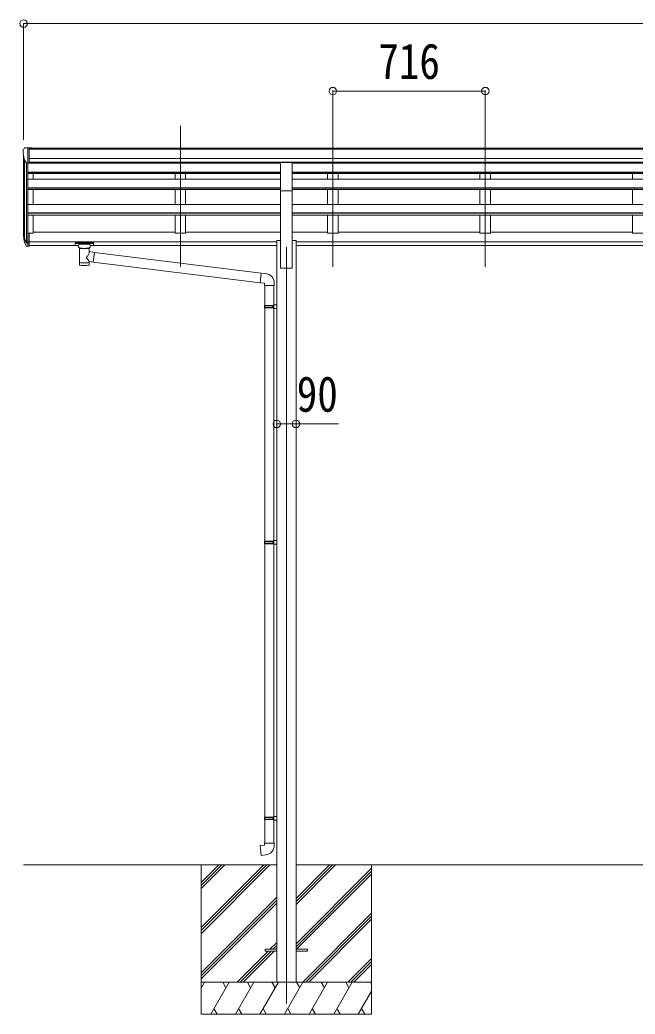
# Model space of a CAD drawing. Units: millimetres at full size. Extents: x -9783 to 33612, y -6828 to 11398.
# Drawn here: x 580 to 3469, y -4250 to 416 of the extents above; entities that cross this region are included whole.
import ezdxf
from ezdxf.enums import TextEntityAlignment as Align

# ---------------------------------------------------------------- set-up
doc = ezdxf.new("R2010")
doc.units = ezdxf.units.MM
doc.header["$LTSCALE"] = 35
doc.header["$PDMODE"] = 32
doc.header["$PDSIZE"] = 35
for name, color, linetype, lineweight in [('0-0_0', 7, 'Continuous', 9), ('0-1_本体', 4, 'Continuous', 9), ('0-2_部品', 7, 'Continuous', 9), ('0-8_PARTS2', 6, 'Continuous', 9), ('0-A_寸法', 6, 'Continuous', 9)]:
    doc.layers.add(name, color=color, linetype=linetype, lineweight=lineweight)
doc.styles.add('ＭＳ ゴシック', font='')
doc.styles.get('ＭＳ ゴシック').set_extended_font_data('MS Gothic')

msp = doc.modelspace()

# ---------------------------------------------------------------- linework, layer by layer
at = {"layer": '0-0_0'}
for p, q in [((597.74, -3550.32), (1786.54, -3550.32)), ((1431.74, -3550.32), (1431.74, -4250.32)), ((1431.74, -3844.5), (1725.92, -3550.32)), ((1431.74, -3858.64), (1740.06, -3550.32)), ((1431.74, -3872.78), (1754.2, -3550.32)), ((1431.74, -3660.65), (1542.07, -3550.32)), ((1431.74, -3646.51), (1527.93, -3550.32)), ((1431.74, -3632.37), (1513.79, -3550.32)), ((1876.94, -3735.95), (2062.57, -3550.32)), ((1876.94, -3721.81), (2048.43, -3550.32)), ((1876.94, -3707.67), (2034.29, -3550.32)), ((1876.94, -3550.32), (5086.54, -3550.32)), ((1876.94, -3919.8), (2231.74, -3565)), ((1876.94, -3933.94), (2231.74, -3579.15)), ((2231.74, -3550.32), (2231.74, -4250.32)), ((1879.2, -3945.82), (2231.74, -3593.29)), ((1431.74, -4056.63), (1786.54, -3701.83)), ((1431.74, -4070.77), (1786.54, -3715.98)), ((1431.74, -4084.92), (1786.54, -3730.12)), ((1908.55, -4100.32), (2231.74, -3777.13)), ((1922.69, -4100.32), (2231.74, -3791.28)), ((1936.83, -4100.32), (2231.74, -3805.42)), ((1754.68, -3945.82), (1786.54, -3913.97)), ((1600.18, -4100.32), (1745.68, -3954.82)), ((1614.32, -4100.32), (1759.82, -3954.82)), ((1628.47, -4100.32), (1773.97, -3954.82)), ((1768.82, -3945.82), (1786.54, -3928.11)), ((1782.97, -3945.82), (1786.54, -3942.25)), ((2120.68, -4100.32), (2231.74, -3989.27)), ((2134.82, -4100.32), (2231.74, -4003.41)), ((2148.97, -4100.32), (2231.74, -4017.55)), ((2231.74, -4100.32), (1431.74, -4100.32)), ((1431.74, -4127.83), (1447.62, -4100.32)), ((1476.49, -4250.32), (1563.09, -4100.32)), ((1548.09, -4126.3), (1533.09, -4100.32)), ((1591.96, -4250.32), (1678.56, -4100.32)), ((1663.56, -4126.31), (1648.56, -4100.32)), ((1707.43, -4250.32), (1794.03, -4100.32)), ((1779.03, -4126.3), (1764.03, -4100.32)), ((1822.9, -4250.32), (1909.5, -4100.32)), ((1894.5, -4126.3), (1879.5, -4100.32)), ((1938.37, -4250.32), (2024.97, -4100.32)), ((2009.97, -4126.3), (1994.97, -4100.32)), ((2053.84, -4250.32), (2140.44, -4100.32)), ((2110.44, -4100.32), (2125.44, -4126.3)), ((2225.91, -4100.32), (2231.74, -4110.42)), ((2169.31, -4250.32), (2231.74, -4142.19)), ((1491.49, -4224.34), (1506.48, -4250.32)), ((1606.96, -4224.34), (1621.95, -4250.32)), ((1722.43, -4224.34), (1737.43, -4250.32)), ((1837.9, -4224.34), (1852.9, -4250.32)), ((1953.37, -4224.34), (1968.37, -4250.32)), ((2068.84, -4224.34), (2083.84, -4250.32)), ((2184.31, -4224.34), (2199.3, -4250.32)), ((1431.74, -4250.32), (2231.74, -4250.32))]:
    msp.add_line(p, q, dxfattribs=at)
at = {"layer": '0-1_本体'}
for p, q in [((624.24, -186.2), (6339.24, -186.2)), ((597.74, -587.2), (597.74, -222.95)), ((624.24, -191.55), (6339.24, -191.55)), ((602.02, -241.75), (602.02, -611.46)), ((611.74, -257.11), (611.74, -629.46)), ((617.74, -257.58), (617.74, -585.03)), ((617.74, -257.59), (1804.24, -257.59)), ((624.24, -235.08), (6339.24, -235.08)), ((624.24, -252.75), (6339.24, -252.75)), ((1804.24, -255.12), (624.24, -255.12)), ((1308.74, -255.12), (1308.74, -257.59)), ((1358.74, -255.12), (1358.74, -257.59)), ((1859.24, -255.13), (4637.74, -255.24)), ((5104.24, -257.59), (1859.24, -257.59)), ((2024.74, -255.12), (2024.74, -257.59)), ((2074.74, -255.12), (2074.74, -257.59)), ((2740.74, -255.12), (2740.74, -257.59)), ((2790.74, -255.12), (2790.74, -257.59)), ((3456.74, -255.12), (3456.74, -257.59)), ((617.74, -299.78), (1804.24, -299.78)), ((617.74, -301.18), (1804.24, -301.18)), ((617.74, -304.87), (1804.24, -304.87)), ((642.74, -332.11), (642.74, -304.87)), ((1308.74, -304.87), (1308.74, -332.11)), ((1358.74, -304.87), (1358.74, -332.11)), ((5104.24, -299.78), (1859.24, -299.78)), ((5104.24, -301.18), (1859.24, -301.18)), ((5104.24, -304.87), (1859.24, -304.87)), ((2024.74, -304.87), (2024.74, -332.11)), ((2074.74, -304.87), (2074.74, -332.11)), ((2740.74, -304.87), (2740.74, -332.11)), ((2790.74, -304.87), (2790.74, -332.11)), ((3456.74, -304.87), (3456.74, -332.11)), ((617.74, -332.11), (1804.24, -332.11)), ((617.74, -372.84), (1804.24, -372.84)), ((5104.24, -332.11), (1859.24, -332.11)), ((5104.24, -372.84), (1859.24, -372.84)), ((617.74, -374.33), (1804.24, -374.33)), ((617.74, -381.14), (1804.24, -381.14)), ((642.74, -450.63), (642.74, -381.14)), ((1308.74, -381.14), (1308.74, -450.63)), ((1358.74, -381.14), (1358.74, -450.63)), ((1804.24, -750.32), (1804.24, -386.38)), ((5104.24, -374.33), (1859.24, -374.33)), ((5104.24, -381.14), (1859.24, -381.14)), ((1859.24, -750.32), (1859.24, -386.38)), ((2024.74, -381.14), (2024.74, -450.63)), ((2074.74, -381.14), (2074.74, -450.63)), ((2740.74, -381.14), (2740.74, -450.63)), ((2790.74, -381.14), (2790.74, -450.63)), ((3456.74, -381.14), (3456.74, -450.63)), ((617.74, -450.63), (1804.24, -450.63)), ((5104.24, -450.63), (1859.24, -450.63)), ((617.74, -489.94), (1804.24, -489.94)), ((617.74, -491.42), (1804.24, -491.42)), ((617.74, -500.9), (1804.24, -500.9)), ((642.74, -585.86), (642.74, -500.9)), ((1308.74, -500.9), (1308.74, -585.86)), ((1358.74, -500.9), (1358.74, -585.86)), ((5104.24, -489.94), (1859.24, -489.94)), ((5104.24, -491.42), (1859.24, -491.42)), ((5104.24, -500.9), (1859.24, -500.9)), ((2024.74, -500.9), (2024.74, -585.86)), ((2074.74, -500.9), (2074.74, -585.86)), ((2740.74, -500.9), (2740.74, -585.86)), ((2790.74, -500.9), (2790.74, -585.86)), ((3456.74, -500.9), (3456.74, -585.86)), ((624.24, -585.86), (642.74, -585.86)), ((642.74, -581.06), (1308.74, -581.06)), ((1358.74, -585.86), (1308.74, -585.86)), ((1358.74, -581.06), (1804.24, -581.06)), ((1859.24, -581.06), (2024.74, -581.06)), ((2074.74, -585.86), (2024.74, -585.86)), ((2074.74, -581.06), (2740.74, -581.06)), ((2790.74, -585.86), (2740.74, -585.86)), ((2790.74, -581.06), (3456.74, -581.06)), ((3506.74, -585.86), (3456.74, -585.86)), ((624.24, -625.36), (1786.54, -625.36)), ((624.24, -626.74), (1786.54, -626.74)), ((624.24, -643.92), (855.74, -643.92)), ((909.74, -643.92), (1786.54, -643.92)), ((1786.54, -620.32), (1804.24, -620.32)), ((1786.54, -620.32), (1786.54, -4100.32)), ((1859.24, -620.32), (1876.94, -620.32)), ((1876.94, -620.32), (1876.94, -4100.32)), ((5086.54, -625.36), (1876.94, -625.36)), ((5086.54, -626.74), (1876.94, -626.74)), ((5086.54, -643.92), (1876.94, -643.92)), ((1804.24, -750.32), (1859.24, -750.32))]:
    msp.add_line(p, q, dxfattribs=at)
at = {"layer": '0-2_部品'}
for p, q in [((602.65, -185.17), (598.58, -190.97)), ((605.74, -184.6), (603.41, -184.74)), ((605.74, -184.6), (624.24, -184.6)), ((617.74, -257.58), (617.74, -184.6)), ((624.24, -184.6), (634.24, -184.69)), ((624.24, -256.58), (624.24, -184.6)), ((634.24, -186.2), (634.24, -184.69)), ((595.74, -193.97), (595.74, -194.6)), ((610.12, -255.77), (600.84, -239.7)), ((617.74, -257.58), (612.53, -257.26)), ((624.24, -256.58), (617.74, -256.58)), ((1804.24, -254.47), (1859.24, -254.47)), ((1804.24, -386.54), (1804.24, -254.47)), ((1859.24, -386.54), (1859.24, -254.47)), ((1804.24, -386.54), (1859.24, -386.54)), ((617.74, -585.03), (617.74, -646.91)), ((624.24, -585.03), (617.74, -585.03)), ((624.24, -585.03), (624.24, -646.09)), ((600.13, -611.07), (610.3, -630.24)), ((611.31, -628.99), (601.55, -610.57)), ((602.72, -627.92), (610.3, -645.41)), ((617.74, -629.74), (612.61, -629.74)), ((617.74, -631.74), (612.9, -631.74)), ((617.74, -646.91), (612.9, -646.91)), ((624.24, -623.34), (617.74, -623.34)), ((624.24, -628.74), (617.74, -628.74)), ((624.24, -646.09), (617.74, -646.09)), ((839.24, -631.8), (839.24, -642.56)), ((839.24, -631.99), (839.24, -633.54)), ((841.24, -631.14), (924.24, -631.14)), ((841.24, -633.32), (924.24, -633.32)), ((841.24, -643.23), (855.74, -643.23)), ((855.74, -650.03), (855.74, -639.76)), ((909.74, -650.03), (909.74, -639.76)), ((909.74, -643.23), (924.24, -643.23)), ((926.24, -631.8), (926.24, -642.56)), ((859.84, -654.53), (859.82, -734.83)), ((905.64, -672.11), (905.64, -654.52)), ((930.86, -676.02), (905.64, -672.1)), ((930.86, -676.02), (923.84, -721.27)), ((930.86, -676.02), (1712.63, -772.81)), ((905.66, -734.83), (905.64, -718.2)), ((905.64, -718.45), (923.84, -721.27)), ((1708.62, -818.64), (923.84, -721.27)), ((1733.46, -774.64), (1712.63, -772.81)), ((1728.54, -830.38), (1774.54, -830.38)), ((1730.54, -830.38), (1730.54, -924.38)), ((1772.54, -830.38), (1772.54, -921.82)), ((1774.54, -830.38), (1774.54, -819.46)), ((1728.54, -926.38), (1729.54, -924.38)), ((1728.54, -926.38), (1772.54, -926.38)), ((1728.54, -926.38), (1728.54, -934.38)), ((1729.54, -924.38), (1772.54, -924.38)), ((1768.06, -926.38), (1767.63, -924.38)), ((1770.54, -921.88), (1786.54, -921.41)), ((1770.54, -923.88), (1770.54, -921.88)), ((1770.54, -923.88), (1772.54, -923.88)), ((1786.54, -921.41), (1786.54, -939.35)), ((1728.54, -934.38), (1772.54, -934.38)), ((1728.54, -934.38), (1729.54, -936.38)), ((1729.54, -936.38), (1772.54, -936.38)), ((1730.54, -936.38), (1730.54, -2030.57)), ((1770.54, -938.88), (1770.54, -936.88)), ((1770.54, -938.88), (1786.54, -939.35)), ((1772.54, -938.94), (1772.54, -2028.01)), ((1728.54, -2032.57), (1729.54, -2030.57)), ((1728.54, -2032.57), (1772.54, -2032.57)), ((1728.54, -2032.57), (1728.54, -2040.57)), ((1728.54, -2040.57), (1772.54, -2040.57)), ((1728.54, -2040.57), (1729.54, -2042.57)), ((1729.54, -2030.57), (1772.54, -2030.57)), ((1729.54, -2042.57), (1772.54, -2042.57)), ((1730.54, -2042.57), (1730.54, -3325.73)), ((1768.06, -2032.57), (1767.63, -2030.57)), ((1770.54, -2028.07), (1786.54, -2027.6)), ((1770.54, -2030.07), (1770.54, -2028.07)), ((1770.54, -2030.07), (1772.54, -2030.07)), ((1770.54, -2045.07), (1770.54, -2043.07)), ((1770.54, -2045.07), (1786.54, -2045.54)), ((1772.54, -2045.13), (1772.54, -3323.17)), ((1786.54, -2027.6), (1786.54, -2045.54)), ((1728.54, -3327.73), (1729.54, -3325.73)), ((1728.54, -3327.73), (1772.54, -3327.73)), ((1728.54, -3327.73), (1728.54, -3335.73)), ((1728.54, -3335.73), (1772.54, -3335.73)), ((1728.54, -3335.73), (1729.54, -3337.73)), ((1729.54, -3325.73), (1772.54, -3325.73)), ((1729.54, -3337.73), (1772.54, -3337.73)), ((1730.54, -3337.73), (1730.54, -3447.73)), ((1768.06, -3327.73), (1767.63, -3325.73)), ((1770.54, -3323.23), (1786.54, -3322.76)), ((1770.54, -3325.23), (1770.54, -3323.23)), ((1770.54, -3325.23), (1772.54, -3325.23)), ((1770.54, -3340.23), (1770.54, -3338.23)), ((1770.54, -3340.23), (1786.54, -3340.7)), ((1772.54, -3340.29), (1772.54, -3447.73)), ((1786.54, -3322.76), (1786.54, -3340.7)), ((1728.54, -3447.73), (1774.54, -3447.73)), ((1728.54, -3457.73), (1728.54, -3447.73)), ((1774.54, -3447.73), (1774.54, -3458.64))]:
    msp.add_line(p, q, dxfattribs=at)
at = {"layer": '0-2_部品', "color": 4}
for p, q in [((1731.74, -3945.82), (1731.74, -3954.82)), ((1786.54, -3945.82), (1731.74, -3945.82)), ((1786.54, -3954.82), (1731.74, -3954.82)), ((1931.34, -3945.82), (1876.54, -3945.82))]:
    msp.add_line(p, q, dxfattribs=at)
at = {"layer": '0-2_部品'}
for points in [[(839.24, -631.8), (839.28, -631.61), (839.36, -631.47), (839.46, -631.38), (839.56, -631.32), (839.68, -631.27), (839.97, -631.21), (840.46, -631.16), (841.01, -631.14), (841.24, -631.14)], [(839.24, -642.56), (839.28, -642.76), (839.36, -642.9), (839.46, -642.99), (839.56, -643.05), (839.68, -643.1), (839.97, -643.16), (840.46, -643.2), (841.01, -643.22), (841.24, -643.23)], [(855.78, -649.98), (855.76, -650.33), (856, -651.29), (856.52, -652.17), (857.33, -653.01), (858.44, -653.81), (859.84, -654.54)], [(905.64, -654.52), (905.87, -654.43), (907.23, -653.69), (908.34, -652.85), (909.1, -651.98), (909.56, -651.08), (909.73, -650.2)], [(924.24, -631.14), (924.59, -631.14), (925.12, -631.17), (925.57, -631.22), (925.88, -631.3), (926.05, -631.4), (926.17, -631.53), (926.23, -631.71), (926.24, -631.8)], [(924.24, -643.23), (924.59, -643.22), (925.12, -643.2), (925.57, -643.15), (925.88, -643.07), (926.05, -642.97), (926.17, -642.83), (926.23, -642.65), (926.24, -642.56)], [(1712.63, -772.81), (1708.62, -818.64), (1728.54, -820.38), (1728.54, -830.38)], [(1768.06, -926.38), (1768.06, -934.38), (1767.63, -936.38)], [(1770.54, -936.88), (1772.54, -936.88), (1772.54, -923.88)], [(1768.06, -2032.57), (1768.06, -2040.57), (1767.63, -2042.57)], [(1770.54, -2043.07), (1772.54, -2043.07), (1772.54, -2030.07)], [(1768.06, -3327.73), (1768.06, -3335.73), (1767.63, -3337.73)], [(1770.54, -3338.23), (1772.54, -3338.23), (1772.54, -3325.23)], [(1733.46, -3503.47), (1712.63, -3505.3), (1708.62, -3459.47), (1728.54, -3457.73)]]:
    msp.add_lwpolyline(points, dxfattribs=at)
at = {"layer": '0-2_部品', "color": 4}
msp.add_lwpolyline([(1931.34, -3945.82), (1931.34, -3954.82), (1876.54, -3954.82)], dxfattribs=at)
at = {"layer": '0-2_部品'}
for centre, radius, start, end in [((603.47, -185.74), 1, 93.5, 145), ((598.74, -193.97), 3, 93, 180), ((797.74, -194.6), 202, 180, 192.90261), ((612.71, -254.27), 3, 210, 266.5), ((686.4, -588.9), 89.07, 174.49576, 194.41188), ((685.69, -584.62), 88.05, 177.22392, 197.21071), ((730.96, -591.84), 133.22, 183.27987, 195.71302), ((612.9, -628.74), 3, 210, 270), ((612.9, -643.91), 3, 210, 270), ((612.61, -628.24), 1.5, 210, 270), ((1729.54, -819.46), 45, 0, 85), ((1729.54, -3458.64), 45, 275, 0)]:
    msp.add_arc(centre, radius, start, end, dxfattribs=at)
for centre, major_axis, ratio, start_param, end_param in [((841.24, -633.54), (2, 0), 0.109601, 1.5707963, 3.1415927), ((882.74, -639.76), (27, 0), 0.122176, 6.2831853, 9.424778), ((893.74, -650.03), (16, 0), 0.361356, 6.2636979, 6.2831853), ((924.24, -633.54), (2, 0), 0.109601, 0, 1.5707963), ((882.75, -654.99), (-22.91, 0.42), 0.072511, 0.0008029, 1.5715993), ((882.75, -656.61), (-22.91, 0.42), 0.072511, 0.0008029, 1.5715993), ((882.73, -654.99), (22.92, 0.42), 0.07247, 4.71158, 6.2823764), ((882.73, -656.61), (22.92, 0.42), 0.07247, 4.71158, 6.2823764), ((882.74, -698.65), (-22.81, -26.62), 0.234429, 1.6855472, 3.1268519), ((882.74, -734.83), (22.92, 0), 0.101955, 3.1415499, 6.2833984), ((882.74, -722.39), (22.91, 0), 0.122865, 3.1415927, 6.2831853), ((885.3, -696), (20.32, -22.25), 0.045535, 0.0389954, 1.3075346)]:
    msp.add_ellipse(centre, major_axis=major_axis, ratio=ratio, start_param=start_param, end_param=end_param, dxfattribs=at)
at = {"layer": '0-8_PARTS2'}
for p, q in [((597.74, 398.04), (597.74, -147.59)), ((2049.74, 81.42), (2049.74, -147.59)), ((2765.74, 81.42), (2765.74, -147.59)), ((1876.54, -1480.5), (2076.54, -1480.5))]:
    msp.add_line(p, q, dxfattribs=at)
at = {"layer": '0-8_PARTS2', "color": 2}
for p, q in [((1333.74, -744.12), (1333.74, -81.59)), ((2049.74, -744.12), (2049.74, -81.59)), ((2765.74, -744.12), (2765.74, -81.59)), ((1831.74, -650.32), (1831.74, -4200.32))]:
    msp.add_line(p, q, dxfattribs=at)
at = {"layer": '0-8_PARTS2'}
for p in [(597.74, 398.04), (2049.74, 81.42), (2765.74, 81.42), (1786.54, -1480.5), (1876.54, -1480.5)]:
    msp.add_point(p, dxfattribs=at)
at = {"layer": '0-A_寸法'}
for p, q in [((597.74, 398.04), (6365.74, 398.04)), ((2049.74, 81.42), (2765.74, 81.42)), ((1786.54, -1480.5), (1876.54, -1480.5))]:
    msp.add_line(p, q, dxfattribs=at)

# ---------------------------------------------------------------- texts
at = {"layer": '0-8_PARTS2', "color": 7, "style": 'ＭＳ ゴシック', "width": 0.85}
for s, p in [('716', (2263.37, 88.42)), ('90', (1880.29, -1473.5))]:
    msp.add_text(s, height=166.8, dxfattribs=at).set_placement(p, align=Align.BOTTOM_LEFT)

doc.saveas('drawing.dxf')
